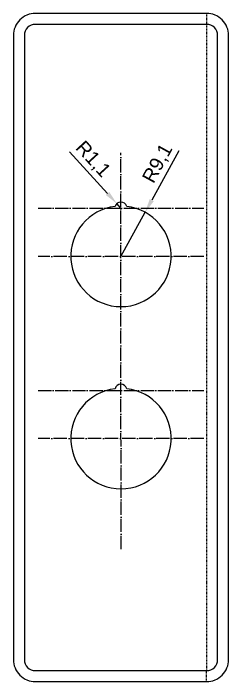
# Model space of a CAD drawing. Header units: millimetres. Extents: x 3170 to 4290, y 966 to 1416.
# Drawn here: x 3794.5 to 3833.5, y 1224.2 to 1345.2 of the extents above; entities that cross this region are included whole.
import ezdxf

# ---------------------------------------------------------------- set-up
doc = ezdxf.new("R2010")
doc.units = ezdxf.units.MM
doc.header["$LTSCALE"] = 0.1
doc.linetypes.add('ACAD_ISO04W100', pattern=[30, 24, -3, 0, -3])
doc.linetypes.add('CENTER', pattern=[0.6, 0.375, -0.075, 0.075, -0.075])
for name, color, linetype in [('Cutout', 221, 'Continuous'), ('Cutout-guides', 221, 'ACAD_ISO04W100'), ('Div', 7, 'CENTER')]:
    doc.layers.add(name, color=color, linetype=linetype)
doc.styles.get("Standard").update_dxf_attribs({"font": 'arial.ttf'})
doc.dimstyles.new('ISO-25', dxfattribs={"dimtxt": 2.5, "dimasz": 2.5, "dimexe": 1.25, "dimexo": 0.625, "dimtad": 1, "dimtxsty": 'Standard', "dimcen": 2.5, "dimadec": 0, "dimazin": 0, "dimtfac": 1, "dimtmove": 0, "dimatfit": 3, "dimfxl": 1, "dimarcsym": 0})

# ---------------------------------------------------------------- blocks, each defined once
blk = doc.blocks.new('*D8')
at = {"layer": 'Cutout', "color": 0, "lineweight": -2, "transparency": 16777216}
for p, q in [((3824.43, 1320.37), (3819.54, 1311.41)), ((3813.97, 1301.24), (3818.34, 1309.22))]:
    blk.add_line(p, q, dxfattribs=at)
at = {"layer": 'Cutout', "color": 0, "transparency": 16777216}
blk.add_solid([(3819.17, 1311.61), (3819.9, 1311.21), (3818.34, 1309.22)], dxfattribs=at)
at = {"layer": 'Defpoints', "color": 0, "transparency": 16777216}
for p in [(3818.34, 1309.22), (3813.97, 1301.24)]:
    blk.add_point(p, dxfattribs=at)
at = {"layer": 'Cutout', "color": 0, "transparency": 16777216, "insert": (3820.72, 1318.01), "char_height": 2.5, "attachment_point": 5, "rotation": 61.3315}
blk.add_mtext('R9,1', dxfattribs=at)
blk = doc.blocks.new('*D9')
at = {"layer": 'Cutout', "color": 0, "lineweight": -2, "transparency": 16777216}
for p, q in [((3804.64, 1320.17), (3811.53, 1312.63)), ((3813.96, 1309.97), (3813.22, 1310.78))]:
    blk.add_line(p, q, dxfattribs=at)
at = {"layer": 'Cutout', "color": 0, "transparency": 16777216}
blk.add_solid([(3811.84, 1312.91), (3811.22, 1312.35), (3813.22, 1310.78)], dxfattribs=at)
at = {"layer": 'Defpoints', "color": 0, "transparency": 16777216}
for p in [(3813.22, 1310.78), (3813.96, 1309.97)]:
    blk.add_point(p, dxfattribs=at)
at = {"layer": 'Cutout', "color": 0, "transparency": 16777216, "insert": (3808.81, 1318.75), "char_height": 2.5, "attachment_point": 5, "rotation": 312.4266}
blk.add_mtext('R1,1', dxfattribs=at)

msp = doc.modelspace()

# ---------------------------------------------------------------- linework, layer by layer
for points in [[(3798.47, 1224.235), (3829.47, 1224.235, 0.4142136), (3833.47, 1228.235), (3833.47, 1341.235, 0.4142136), (3829.47, 1345.235), (3798.47, 1345.235, 0.4142136), (3794.47, 1341.235), (3794.47, 1228.235, 0.4142136)], [(3798.47, 1226.235), (3829.47, 1226.235, 0.4142136), (3831.47, 1228.235), (3831.47, 1341.235, 0.4142136), (3829.47, 1343.235), (3798.47, 1343.235, 0.4142136), (3796.47, 1341.235), (3796.47, 1228.235, 0.4142136)]]:
    msp.add_lwpolyline(points, format="xyb", close=True)
at = {"layer": 'Cutout'}
for centre, radius, start, end in [((3813.959, 1309.971), 1.1, 16.0471, 164.09485), ((3813.97, 1301.235), 9.1, 96.74441, 83.39753), ((3813.959, 1276.971), 1.1, 16.0471, 164.09485), ((3813.97, 1268.235), 9.1, 96.74441, 83.39753)]:
    msp.add_arc(centre, radius, start, end, dxfattribs=at)
at = {"layer": 'Cutout-guides'}
for p, q in [((3813.979, 1248.235), (3813.947, 1319.971)), ((3798.959, 1309.971), (3828.959, 1309.971)), ((3828.97, 1301.235), (3798.97, 1301.235)), ((3798.959, 1276.971), (3828.959, 1276.971)), ((3828.97, 1268.235), (3798.97, 1268.235))]:
    msp.add_line(p, q, dxfattribs=at)
at = {"layer": 'Div'}
for p, q in [((3829.47, 1345.235), (3829.47, 1343.235)), ((3829.47, 1343.235), (3829.47, 1226.235)), ((3829.47, 1224.235), (3829.47, 1226.235))]:
    msp.add_line(p, q, dxfattribs=at)

# ---------------------------------------------------------------- dimensions: what is measured, and where the dimension line sits
at = {"layer": 'Cutout'}
for center, mpoint, picture, middle in [((3813.959, 1309.971), (3813.217, 1310.783), '*D9', (3808.813, 1318.755)), ((3813.97, 1301.235), (3818.336, 1309.22), '*D8', (3820.718, 1318.01))]:
    dim = msp.add_radius_dim(center=center, mpoint=mpoint, dimstyle='ISO-25', dxfattribs=at)
    dim.commit()
    dim.dimension.update_dxf_attribs({"geometry": picture, "text_midpoint": middle})

doc.saveas('drawing.dxf')
